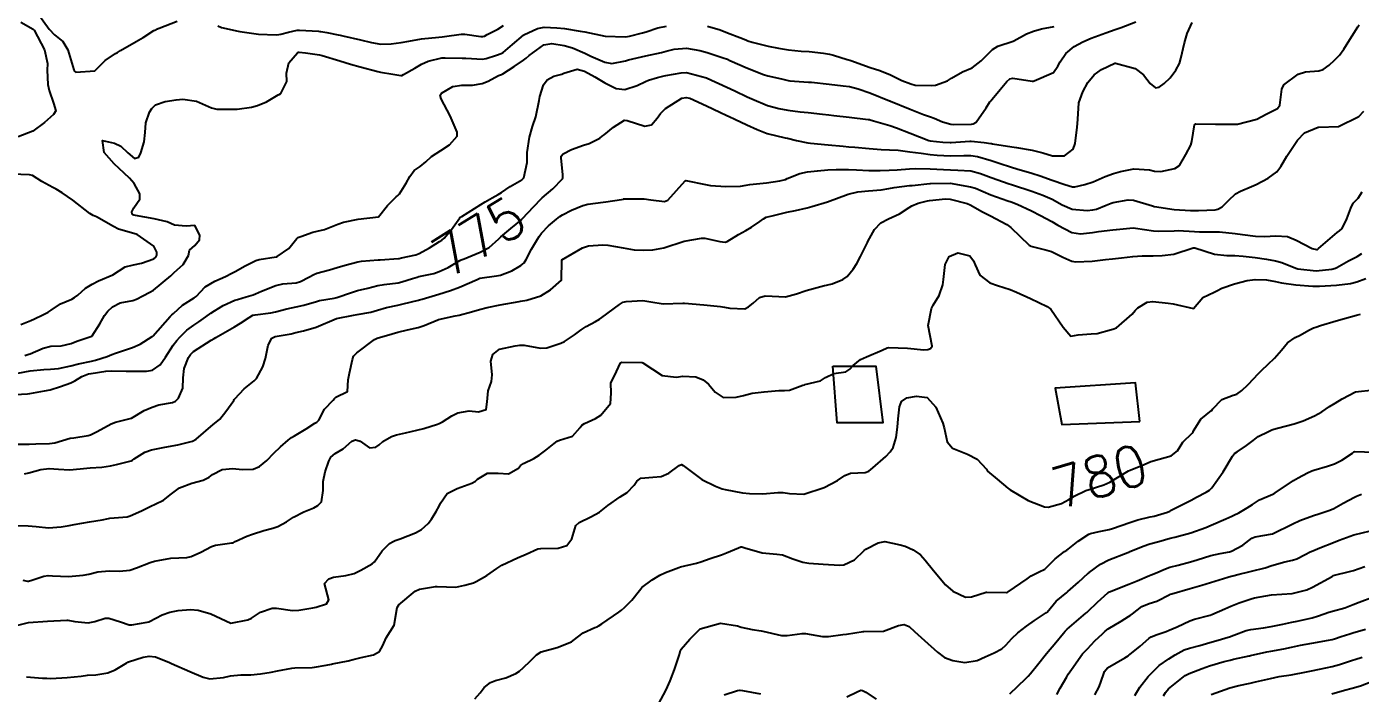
# Model space of a CAD drawing. Header units: metres. Extents: x 307586 to 320046, y 7427249 to 7434250.
# Drawn here: x 319227.2 to 319358, y 7429546.1 to 7429611.4 of the extents above; entities that cross this region are included whole.
import ezdxf
from ezdxf.enums import TextEntityAlignment as Align

# ---------------------------------------------------------------- set-up
doc = ezdxf.new("R2010")
doc.units = ezdxf.units.M
doc.header["$MEASUREMENT"] = 0
for name, color, linetype in [('Cotas', 45, 'Continuous'), ('Curvas de Nivel 1m', 11, 'Continuous'), ('Curvas de Nivel 5m', 15, 'Continuous'), ('Edificações', 30, 'Continuous')]:
    doc.layers.add(name, color=color, linetype=linetype)
doc.styles.add('Style-STANDARD', font='STANDARD.shx')

msp = doc.modelspace()

# ---------------------------------------------------------------- linework, layer by layer
at = {"layer": 'Curvas de Nivel 1m', "flags": 128}
for points, elevation in [([(319228.08, 7429613.07), (319229.4, 7429611.18), (319229.94, 7429610.63), (319230.76, 7429609.98), (319231.23, 7429609.15), (319231.82, 7429607.21), (319231.84, 7429607.14), (319231.85, 7429607.1), (319231.89, 7429607.06), (319232.04, 7429606.99), (319233.89, 7429607.12), (319234.9, 7429608.12), (319235.92, 7429608.79), (319236.11, 7429608.91), (319236.41, 7429609.09), (319237.93, 7429609.98), (319238.62, 7429610.38), (319239.67, 7429611.05), (319239.86, 7429611.14), (319239.94, 7429611.18), (319240.2, 7429611.3), (319241.95, 7429611.99)], 771), ([(319225.51, 7429575.36), (319227.27, 7429575.43), (319227.52, 7429575.46), (319228.96, 7429575.74), (319229.52, 7429575.84), (319230.53, 7429576.16), (319231.53, 7429576.53), (319231.94, 7429576.72), (319232.61, 7429577.13), (319233.27, 7429577.39), (319233.54, 7429577.45), (319234.98, 7429577.66), (319235.54, 7429577.71), (319236.95, 7429577.67), (319237.54, 7429577.65), (319238.94, 7429577.66), (319239.54, 7429577.77), (319240.3, 7429578.29), (319240.83, 7429579.03), (319241.57, 7429580.2), (319241.92, 7429580.68), (319242.22, 7429581.01), (319242.92, 7429581.67), (319243.59, 7429582.19), (319244.08, 7429582.51), (319244.77, 7429582.99), (319245.25, 7429583.34), (319245.61, 7429583.59), (319246.49, 7429584.1), (319247.63, 7429584.61), (319247.88, 7429584.7), (319248.72, 7429584.94), (319249.41, 7429585.16), (319249.64, 7429585.25), (319250.22, 7429585.5), (319251.64, 7429586.06), (319252.33, 7429586.21), (319253.65, 7429586.34), (319254.07, 7429586.46), (319254.88, 7429586.87), (319255.37, 7429587.15), (319255.66, 7429587.26), (319256.91, 7429587.59), (319257.67, 7429587.82), (319258.43, 7429588.06), (319259.68, 7429588.38), (319260.04, 7429588.44), (319261.68, 7429588.58), (319261.87, 7429588.59), (319263.68, 7429588.71), (319263.72, 7429588.72), (319263.96, 7429588.76), (319265.36, 7429589.07), (319265.69, 7429589.19), (319266.72, 7429589.76), (319267.7, 7429590.36), (319267.91, 7429590.5), (319268.15, 7429590.71), (319268.86, 7429591.55), (319269.67, 7429592.69), (319269.69, 7429592.72), (319269.72, 7429592.75), (319269.87, 7429592.83), (319271.75, 7429594), (319272.16, 7429594.25), (319272.87, 7429594.65), (319273.43, 7429594.97), (319273.76, 7429595.19), (319274.63, 7429595.77), (319275.77, 7429596.42), (319275.95, 7429596.62), (319276.28, 7429598.13), (319276.28, 7429598.61), (319276.28, 7429599.09), (319276.52, 7429600.61), (319276.8, 7429601.64), (319277.13, 7429602.6), (319277.47, 7429604.2), (319277.53, 7429604.6), (319277.88, 7429605.74), (319278.24, 7429606.24), (319278.91, 7429606.58), (319279.68, 7429606.79), (319279.9, 7429606.87), (319281.19, 7429607.27), (319281.9, 7429607.09), (319282.91, 7429606.53), (319283.89, 7429605.93), (319285.02, 7429605.37), (319285.88, 7429605.28), (319287.07, 7429605.67), (319287.89, 7429606.05), (319288.18, 7429606.18), (319289.06, 7429606.46), (319289.74, 7429606.61), (319289.9, 7429606.64), (319291.4, 7429606.92), (319291.9, 7429606.93), (319293.86, 7429606.43), (319293.89, 7429606.42), (319293.95, 7429606.4), (319295.88, 7429605.5), (319296.65, 7429605.14), (319297.87, 7429604.55), (319298.31, 7429604.35), (319299.87, 7429603.72), (319300.97, 7429603.42), (319301.86, 7429603.26), (319303.05, 7429603.1), (319303.86, 7429603.02), (319305.26, 7429602.87), (319305.86, 7429602.8), (319306.35, 7429602.74), (319307.86, 7429602.57), (319309.72, 7429602.34), (319309.85, 7429602.32), (319309.93, 7429602.29), (319310.24, 7429602.2), (319311.85, 7429601.74), (319312.51, 7429601.51), (319313.84, 7429601), (319315.68, 7429600.29), (319315.82, 7429600.25), (319317.07, 7429600.12), (319317.78, 7429600.07), (319317.82, 7429600.07), (319317.86, 7429600.07), (319318.33, 7429600.1), (319319.7, 7429600.22), (319319.82, 7429600.21), (319321.1, 7429600.07), (319321.75, 7429599.99), (319321.82, 7429599.98), (319321.93, 7429599.95), (319323.82, 7429599.66), (319324.28, 7429599.58), (319325.82, 7429599.32), (319326.87, 7429599.06), (319327.81, 7429598.76), (319329, 7429598.79), (319329.82, 7429599.44), (319330.02, 7429599.97), (319330.23, 7429601.58), (319330.27, 7429601.96), (319330.28, 7429602.38), (319330.39, 7429603.96), (319330.78, 7429605.06), (319331.28, 7429605.95), (319331.91, 7429606.71), (319332.62, 7429607.23), (319333.92, 7429607.85), (319333.98, 7429607.86), (319335.92, 7429607.32), (319336.72, 7429606.7), (319337.38, 7429605.88), (319337.9, 7429605.44), (319338.27, 7429605.5), (319338.75, 7429605.86), (319339.35, 7429606.42), (319339.92, 7429607.16), (319340.27, 7429607.84), (319340.41, 7429608.32), (319340.76, 7429609.84), (319341.01, 7429610.78), (319341.49, 7429611.83)], 774), ([(319225.66, 7429577.33), (319227.54, 7429577.7), (319228.9, 7429577.82), (319229.54, 7429577.86), (319230.31, 7429577.93), (319231.54, 7429578.18), (319232.3, 7429578.38), (319233.56, 7429578.65), (319233.94, 7429578.73), (319235.09, 7429579.1), (319235.56, 7429579.3), (319235.92, 7429579.44), (319237.57, 7429579.98), (319238.33, 7429580.31), (319239.52, 7429581.05), (319239.55, 7429581.08), (319239.58, 7429581.11), (319241.29, 7429583.02), (319241.45, 7429583.18), (319241.61, 7429583.33), (319242.48, 7429584.15), (319243.63, 7429584.85), (319243.72, 7429584.91), (319243.82, 7429585), (319244.71, 7429585.92), (319245.65, 7429586.5), (319246.7, 7429586.96), (319247.34, 7429587.27), (319247.66, 7429587.44), (319248.63, 7429587.98), (319249.68, 7429588.5), (319250, 7429588.6), (319251.68, 7429588.87), (319251.71, 7429588.88), (319251.77, 7429588.9), (319252.9, 7429589.68), (319253.7, 7429590.68), (319253.81, 7429590.77), (319254.09, 7429590.88), (319255.27, 7429591.3), (319255.71, 7429591.4), (319256.42, 7429591.56), (319257.72, 7429592.07), (319258.27, 7429592.28), (319259.72, 7429592.57), (319261.72, 7429592.78), (319262.6, 7429593.91), (319263.45, 7429594.76), (319263.62, 7429594.9), (319263.76, 7429595.05), (319264.42, 7429596.1), (319264.78, 7429596.75), (319265.21, 7429597.32), (319265.79, 7429597.74), (319266.35, 7429598.18), (319266.92, 7429598.72), (319267.81, 7429599.29), (319268.67, 7429599.84), (319269.41, 7429600.69), (319269.44, 7429601.08), (319268.74, 7429602.7), (319267.87, 7429604.35), (319267.75, 7429604.71), (319267.88, 7429604.93), (319269, 7429605.58), (319269.88, 7429605.71), (319270.92, 7429605.71), (319271.89, 7429605.87), (319272.46, 7429606.08), (319273.48, 7429606.64), (319273.77, 7429606.76), (319273.9, 7429606.82), (319275.01, 7429607.53), (319275.92, 7429608.14), (319276.19, 7429608.34), (319276.5, 7429608.61), (319277.93, 7429609.64), (319278.72, 7429609.79), (319279.93, 7429609.59), (319280.73, 7429609.36), (319281.93, 7429608.83), (319282.53, 7429608.53), (319283.91, 7429607.95), (319284.6, 7429607.83), (319285.92, 7429608.08), (319286.23, 7429608.18), (319287.49, 7429608.48), (319287.92, 7429608.57), (319289.47, 7429608.91), (319289.93, 7429609.02), (319290.71, 7429609.22), (319291.93, 7429609.34), (319293.22, 7429609.11), (319293.93, 7429608.89), (319295.5, 7429608.38), (319295.92, 7429608.24), (319296.17, 7429608.12), (319297.91, 7429607.36), (319299.47, 7429606.76), (319299.9, 7429606.63), (319301.22, 7429606.31), (319301.77, 7429606.18), (319301.89, 7429606.16), (319302.05, 7429606.14), (319303.89, 7429606.01), (319304.19, 7429605.98), (319305.89, 7429605.8), (319307.29, 7429605.64), (319307.89, 7429605.56), (319308.76, 7429605.35), (319309.88, 7429604.96), (319311.81, 7429604.18), (319311.86, 7429604.16), (319311.87, 7429604.15), (319311.91, 7429604.14), (319313.86, 7429603.36), (319315.17, 7429602.84), (319315.86, 7429602.59), (319316.19, 7429602.47), (319317.03, 7429602.12), (319317.85, 7429601.87), (319318.11, 7429601.84), (319319.85, 7429601.87), (319320.04, 7429601.9), (319320.33, 7429602.08), (319321.29, 7429603.49), (319321.66, 7429604.06), (319321.76, 7429604.18), (319321.88, 7429604.32), (319322.67, 7429605.27), (319323.33, 7429606.05), (319323.62, 7429606.33), (319323.91, 7429606.4), (319325.83, 7429606.1), (319325.9, 7429606.09), (319326.02, 7429606.14), (319327.91, 7429606.95), (319328.34, 7429607.57), (319328.55, 7429607.98), (319329.12, 7429608.79), (319329.94, 7429609.49), (319330.78, 7429609.96), (319331.59, 7429610.31), (319331.95, 7429610.44), (319333.04, 7429610.84), (319333.96, 7429611.15), (319334.53, 7429611.35), (319335.97, 7429611.9)], 773), ([(319226.62, 7429611.88), (319227.84, 7429611.19), (319227.94, 7429611.09), (319228.95, 7429609.18), (319229.24, 7429607.84), (319229.21, 7429607.18), (319229.28, 7429605.77), (319229.41, 7429605.17), (319229.85, 7429603.93), (319230.05, 7429603.17), (319229.84, 7429602.82), (319228.96, 7429602.05), (319227.82, 7429601.19), (319226.37, 7429600.65)], 772), ([(319227.02, 7429579.2), (319227.43, 7429579.32), (319227.56, 7429579.37), (319228.81, 7429579.93), (319229.57, 7429580.1), (319230.59, 7429580.14), (319231.57, 7429580.37), (319232.11, 7429580.6), (319233.58, 7429581.09), (319233.63, 7429581.12), (319234.39, 7429582.32), (319234.83, 7429583.11), (319235.17, 7429583.54), (319235.62, 7429583.96), (319236.36, 7429584.35), (319237.63, 7429584.59), (319237.98, 7429584.71), (319238.59, 7429585.06), (319239.29, 7429585.4), (319239.64, 7429585.61), (319241.33, 7429587.02), (319241.5, 7429587.18), (319241.66, 7429587.34), (319242.56, 7429588.12), (319243.06, 7429589.01), (319243.18, 7429589.51), (319243.69, 7429590), (319244.14, 7429590.55), (319244.18, 7429591), (319243.71, 7429591.93), (319242.84, 7429591.88), (319241.71, 7429591.98), (319240.98, 7429592.29), (319239.72, 7429592.61), (319237.87, 7429592.92), (319237.72, 7429592.95), (319237.63, 7429592.98), (319237.54, 7429593.07), (319237.51, 7429593.29), (319237.73, 7429593.67), (319238.3, 7429594.51), (319238.29, 7429595.06), (319237.76, 7429596.06), (319237.3, 7429596.6), (319236.77, 7429597.09), (319235.79, 7429597.99), (319234.81, 7429599.11), (319234.64, 7429600.29), (319235.81, 7429600.02), (319236.43, 7429599.72), (319237.13, 7429599.08), (319237.79, 7429598.51), (319238.22, 7429598.65), (319238.41, 7429599.06), (319238.72, 7429600.16), (319238.82, 7429601.06), (319238.89, 7429602), (319239.24, 7429603.06), (319239.47, 7429603.43), (319239.85, 7429603.78), (319240.79, 7429604.11), (319241.86, 7429604.28), (319242.53, 7429604.34), (319243.86, 7429604.12), (319245.34, 7429603.49), (319245.85, 7429603.34), (319247.46, 7429603.35), (319247.85, 7429603.34), (319249.24, 7429603.54), (319249.85, 7429603.72), (319250.72, 7429604.06), (319251.87, 7429604.75), (319251.97, 7429604.8), (319252.12, 7429604.9), (319252.71, 7429606.07), (319252.68, 7429606.89), (319252.9, 7429607.9), (319253.78, 7429608.88), (319253.87, 7429608.93), (319253.92, 7429608.94), (319254.54, 7429608.87), (319255.92, 7429608.67), (319256.17, 7429608.61), (319257.91, 7429608.08), (319258.97, 7429607.76), (319259.9, 7429607.49), (319261.64, 7429607.04), (319261.9, 7429606.99), (319263.11, 7429606.77), (319263.89, 7429606.65), (319263.99, 7429606.66), (319264.16, 7429606.76), (319265.27, 7429607.38), (319265.91, 7429607.75), (319266.58, 7429608.07), (319267.92, 7429608.37), (319268.24, 7429608.38), (319269.92, 7429608.36), (319270.26, 7429608.34), (319271.92, 7429608.26), (319272.27, 7429608.31), (319273.29, 7429608.65), (319273.75, 7429608.82), (319273.93, 7429608.92), (319274.86, 7429609.7), (319275.94, 7429610.6), (319275.97, 7429610.62), (319277.29, 7429611.27), (319277.95, 7429611.39), (319279.21, 7429611.32), (319279.95, 7429611.25), (319281.49, 7429611.01), (319281.95, 7429610.92), (319283.94, 7429610.52), (319285.94, 7429610.45), (319286.32, 7429610.49), (319287.61, 7429610.82), (319287.95, 7429610.93), (319289.11, 7429611.31), (319289.96, 7429611.5)], 772), ([(319245.95, 7429611.51), (319246.32, 7429611.35), (319247.94, 7429610.98), (319248.1, 7429610.95), (319249.94, 7429610.69), (319251.67, 7429610.64), (319251.94, 7429610.67), (319252.13, 7429610.71), (319252.87, 7429610.89), (319253.74, 7429611.09), (319253.95, 7429611.1), (319255.83, 7429610.98), (319255.94, 7429610.96), (319256.04, 7429610.95), (319256.65, 7429610.85), (319257.76, 7429610.65), (319257.94, 7429610.61), (319258.22, 7429610.54), (319259.94, 7429610.14), (319261.01, 7429609.87), (319261.93, 7429609.73), (319262.94, 7429609.76), (319263.93, 7429609.87), (319264.68, 7429610), (319265.94, 7429610.23), (319267.64, 7429610.41), (319267.94, 7429610.43), (319268.19, 7429610.46), (319269.8, 7429610.69), (319269.92, 7429610.71), (319269.94, 7429610.71), (319270.16, 7429610.69), (319271.75, 7429610.47), (319271.94, 7429610.47), (319272.09, 7429610.51), (319272.38, 7429610.66), (319273.4, 7429611.2), (319273.96, 7429611.54)], 771), ([(319293.96, 7429611.49), (319295.21, 7429611.13), (319295.95, 7429610.84), (319297.16, 7429610.36), (319297.73, 7429610.14), (319297.94, 7429610.06), (319298.36, 7429609.93), (319299.93, 7429609.53), (319300.94, 7429609.33), (319301.93, 7429609.17), (319303.16, 7429609.05), (319303.93, 7429609), (319305.35, 7429608.85), (319305.93, 7429608.75), (319306.32, 7429608.65), (319307.66, 7429608.23), (319307.92, 7429608.15), (319308.04, 7429608.11), (319309.92, 7429607.45), (319310.86, 7429607.14), (319311.91, 7429606.7), (319313.04, 7429606.17), (319313.9, 7429605.82), (319314.34, 7429605.71), (319315.9, 7429605.67), (319316.33, 7429605.69), (319317.5, 7429606.12), (319317.91, 7429606.4), (319318.99, 7429607.02), (319319.92, 7429607.41), (319320.81, 7429608.08), (319321.93, 7429609.2), (319322.46, 7429609.53), (319323.94, 7429610), (319323.97, 7429610.01), (319324.01, 7429610.04), (319325.26, 7429610.72), (319325.96, 7429611), (319326.74, 7429611.23), (319327.96, 7429611.45)], 772), ([(319227, 7429567.61), (319227.42, 7429567.71), (319228.58, 7429568.02), (319229.42, 7429568.13), (319230.33, 7429568.06), (319231.42, 7429568), (319232.46, 7429568.09), (319233.42, 7429568.2), (319234.59, 7429568.26), (319235.43, 7429568.37), (319236.01, 7429568.51), (319237.44, 7429568.88), (319237.57, 7429568.94), (319237.75, 7429569.07), (319238.79, 7429569.72), (319239.45, 7429569.96), (319240.6, 7429570.18), (319241.46, 7429570.34), (319242.03, 7429570.44), (319243.46, 7429570.81), (319243.82, 7429570.99), (319245.48, 7429572.43), (319245.79, 7429572.66), (319246.15, 7429572.96), (319246.74, 7429573.71), (319247.51, 7429574.79), (319247.57, 7429574.89), (319247.62, 7429574.95), (319248.53, 7429575.93), (319249.53, 7429576.71), (319249.74, 7429576.93), (319250.38, 7429578.09), (319250.64, 7429578.91), (319250.88, 7429580.22), (319251.25, 7429580.9), (319251.58, 7429581.07), (319253.14, 7429581.34), (319253.59, 7429581.44), (319254.35, 7429581.63), (319255.59, 7429581.99), (319257.6, 7429582.83), (319259.26, 7429583.16), (319259.61, 7429583.23), (319260.95, 7429583.46), (319261.62, 7429583.63), (319262.49, 7429583.91), (319263.62, 7429584.15), (319264.13, 7429584.25), (319265.63, 7429584.62), (319265.72, 7429584.65), (319265.99, 7429584.73), (319267.64, 7429585.22), (319268.78, 7429585.56), (319269.64, 7429585.89), (319271.37, 7429586.66), (319271.57, 7429586.75), (319271.65, 7429586.77), (319273.29, 7429587.01), (319273.66, 7429587.09), (319274.79, 7429587.51), (319275.67, 7429588.01), (319275.99, 7429588.3), (319276.18, 7429588.61), (319276.73, 7429589.64), (319277.29, 7429590.6), (319277.45, 7429590.85), (319277.71, 7429591.19), (319278.39, 7429591.92), (319279.15, 7429592.58), (319279.48, 7429592.83), (319279.74, 7429593), (319280.63, 7429593.44), (319281.75, 7429593.92), (319282.23, 7429594.05), (319283.75, 7429594.23), (319284.01, 7429594.26), (319285.53, 7429594.5), (319285.72, 7429594.53), (319285.75, 7429594.55), (319285.81, 7429594.55), (319287.75, 7429594.56), (319288.43, 7429594.46), (319289.75, 7429594.29), (319290.1, 7429594.44), (319291.77, 7429596.31), (319291.85, 7429596.34), (319293.77, 7429595.96), (319294.28, 7429595.88), (319295.77, 7429595.78), (319297.2, 7429595.79), (319297.77, 7429595.9), (319298.14, 7429595.98), (319299.77, 7429596.14), (319301.06, 7429596.31), (319301.62, 7429596.46), (319301.78, 7429596.54), (319303.02, 7429597.05), (319303.79, 7429597.19), (319304.75, 7429597.31), (319305.79, 7429597.41), (319306.59, 7429597.44), (319307.79, 7429597.45), (319308.6, 7429597.41), (319309.79, 7429597.35), (319310.92, 7429597.33), (319311.79, 7429597.36), (319312.56, 7429597.41), (319313.8, 7429597.51), (319314.42, 7429597.53), (319315.8, 7429597.5), (319317.12, 7429597.44), (319317.8, 7429597.41), (319318.52, 7429597.38), (319319.79, 7429597.29), (319320.76, 7429597.04), (319321.79, 7429596.65), (319323.56, 7429596.04), (319323.78, 7429595.97), (319323.88, 7429595.94), (319325.77, 7429595.31), (319326.85, 7429594.93), (319327.76, 7429594.53), (319328.76, 7429593.98), (319329.75, 7429593.53), (319331.22, 7429593.42), (319331.75, 7429593.47), (319332.13, 7429593.56), (319333.08, 7429593.93), (319333.55, 7429594.13), (319333.76, 7429594.19), (319335.22, 7429594.45), (319335.76, 7429594.43), (319337.6, 7429593.87), (319337.71, 7429593.83), (319337.75, 7429593.82), (319337.81, 7429593.81), (319339.75, 7429593.52), (319341.34, 7429593.42), (319341.75, 7429593.41), (319342.14, 7429593.42), (319343.75, 7429593.48), (319344.02, 7429593.53), (319344.46, 7429593.79), (319345.11, 7429594.44), (319345.77, 7429595.04), (319346.24, 7429595.31), (319347.32, 7429595.76), (319347.79, 7429595.97), (319348.96, 7429596.57), (319349.8, 7429597.19), (319350.19, 7429597.72), (319350.8, 7429598.73), (319351.46, 7429599.71), (319351.84, 7429600.31), (319352.52, 7429601.02), (319353.85, 7429601.59), (319353.93, 7429601.6), (319355.85, 7429601.66), (319357.86, 7429602.62), (319358.34, 7429603.16)], 776), ([(319226.62, 7429582.23), (319227.6, 7429582.64), (319227.97, 7429582.81), (319228.79, 7429583.18), (319229.32, 7429583.46), (319229.61, 7429583.66), (319230.53, 7429584.25), (319231.63, 7429584.73), (319231.9, 7429584.87), (319232.22, 7429585.13), (319232.97, 7429585.8), (319233.64, 7429586.2), (319234.25, 7429586.52), (319235.65, 7429587.1), (319236.85, 7429587.9), (319237.67, 7429588.08), (319238.47, 7429588.26), (319239.68, 7429588.69), (319239.88, 7429588.85), (319239.98, 7429589.05), (319239.96, 7429589.32), (319239.69, 7429589.91), (319238.03, 7429591.07), (319237.7, 7429591.15), (319236.22, 7429591.6), (319235.71, 7429591.86), (319234.05, 7429592.79), (319233.72, 7429592.94), (319233.4, 7429593.12), (319231.74, 7429594.44), (319230.67, 7429595.16), (319230.09, 7429595.5), (319229.76, 7429595.67), (319228.69, 7429596.25), (319227.77, 7429596.84), (319227.49, 7429596.92), (319225.77, 7429596.99)], 771), ([(319226.03, 7429562.53), (319227.36, 7429562.5), (319228.12, 7429562.42), (319229.35, 7429562.3), (319230.6, 7429562.4), (319231.36, 7429562.54), (319231.86, 7429562.63), (319233.36, 7429562.88), (319234.6, 7429563.1), (319235.24, 7429563.22), (319235.37, 7429563.24), (319237.05, 7429563.39), (319237.37, 7429563.47), (319238.47, 7429563.97), (319239.38, 7429564.44), (319239.79, 7429564.64), (319240.61, 7429565.03), (319241.4, 7429565.63), (319242.19, 7429566.23), (319243.41, 7429566.68), (319244.5, 7429566.98), (319245.11, 7429567.28), (319245.42, 7429567.52), (319246.37, 7429568.02), (319247.43, 7429568.11), (319248.34, 7429568.03), (319249.43, 7429568.06), (319250.04, 7429568.32), (319250.76, 7429568.91), (319251.45, 7429569.61), (319252.1, 7429570.25), (319252.84, 7429570.89), (319253.19, 7429571.16), (319253.47, 7429571.34), (319254.62, 7429572.01), (319255.48, 7429572.57), (319255.66, 7429572.67), (319255.86, 7429572.85), (319256.41, 7429573.93), (319257.25, 7429574.83), (319257.38, 7429574.97), (319257.52, 7429575.12), (319258.66, 7429575.68), (319258.73, 7429576.82), (319258.88, 7429577.48), (319259.17, 7429578.81), (319259.26, 7429579.12), (319259.57, 7429579.47), (319261.31, 7429580.78), (319261.58, 7429580.89), (319263.04, 7429581.32), (319263.59, 7429581.5), (319264.56, 7429581.71), (319265.59, 7429581.93), (319266.19, 7429582.13), (319267.53, 7429582.71), (319267.58, 7429582.73), (319267.6, 7429582.74), (319269.22, 7429583.08), (319269.61, 7429583.17), (319270.82, 7429583.47), (319271.62, 7429583.7), (319272.37, 7429583.9), (319273.63, 7429584.16), (319275.52, 7429584.51), (319275.63, 7429584.52), (319276.24, 7429584.61), (319277.64, 7429585.04), (319278.59, 7429585.64), (319279.65, 7429586.57), (319279.68, 7429588.57), (319281.7, 7429589.76), (319282.29, 7429589.94), (319283.7, 7429590.05), (319284.19, 7429590.02), (319285.7, 7429589.74), (319286.78, 7429589.57), (319287.69, 7429589.51), (319288.6, 7429589.56), (319289.7, 7429589.77), (319291.7, 7429590.42), (319293.4, 7429590.71), (319293.71, 7429590.7), (319295.19, 7429590.39), (319295.7, 7429590.32), (319295.9, 7429590.38), (319297, 7429591.07), (319297.72, 7429591.46), (319298.29, 7429591.78), (319299.11, 7429592.34), (319299.45, 7429592.61), (319299.74, 7429592.77), (319300.3, 7429592.89), (319301.74, 7429593.24), (319302.62, 7429593.42), (319303.75, 7429593.66), (319304.22, 7429593.8), (319305.75, 7429594.26), (319307.76, 7429595.02), (319308.73, 7429595.25), (319309.76, 7429595.33), (319311.01, 7429595.43), (319311.77, 7429595.58), (319312.28, 7429595.67), (319313.78, 7429595.85), (319314.06, 7429595.87), (319315.78, 7429596.05), (319315.86, 7429596.06), (319317.78, 7429596.11), (319319.78, 7429595.75), (319320.27, 7429595.59), (319321.77, 7429594.96), (319323.44, 7429594.36), (319323.76, 7429594.26), (319324.35, 7429594.03), (319325.75, 7429593.37), (319326.64, 7429592.91), (319327.74, 7429592.34), (319328.32, 7429591.98), (319329.72, 7429591.25), (319330.54, 7429591.13), (319331.72, 7429591.27), (319332.32, 7429591.34), (319333.73, 7429591.51), (319334.08, 7429591.56), (319335.73, 7429591.7), (319335.94, 7429591.69), (319337.73, 7429591.43), (319338.2, 7429591.39), (319339.73, 7429591.43), (319340.13, 7429591.44), (319341.73, 7429591.35), (319342.23, 7429591.31), (319343.73, 7429591.33), (319344.2, 7429591.32), (319345.72, 7429591.15), (319346.43, 7429591.06), (319347.72, 7429590.91), (319348.59, 7429590.87), (319349.72, 7429590.93), (319350.86, 7429590.85), (319351.72, 7429590.5), (319353.26, 7429589.68), (319353.71, 7429589.58), (319353.79, 7429589.6), (319353.91, 7429589.68), (319355.73, 7429591.25), (319355.96, 7429591.42), (319356.22, 7429591.65), (319356.69, 7429592.59), (319357.06, 7429593.64), (319357.28, 7429594.12), (319357.77, 7429594.64), (319358.18, 7429595.23)], 777), ([(319226.83, 7429557.19), (319227.29, 7429557.09), (319227.39, 7429557.09), (319227.71, 7429557.19), (319228.9, 7429557.57), (319229.3, 7429557.62), (319229.74, 7429557.6), (319231.3, 7429557.54), (319232.76, 7429557.66), (319233.3, 7429557.77), (319234.17, 7429557.98), (319235.3, 7429558.1), (319236.32, 7429558.06), (319237.31, 7429558.15), (319237.98, 7429558.4), (319239.32, 7429558.92), (319239.42, 7429558.95), (319239.75, 7429559.04), (319241.33, 7429559.34), (319242.92, 7429559.41), (319243.33, 7429559.49), (319244.27, 7429559.92), (319245.34, 7429560.46), (319245.72, 7429560.59), (319247.34, 7429560.84), (319247.44, 7429560.85), (319247.66, 7429560.95), (319248.8, 7429561.48), (319249.35, 7429561.67), (319250.47, 7429562.03), (319251.36, 7429562.28), (319251.82, 7429562.43), (319252.67, 7429562.89), (319253.09, 7429563.16), (319253.37, 7429563.35), (319254.38, 7429563.86), (319255.38, 7429564.28), (319255.75, 7429564.49), (319256.13, 7429564.84), (319256.29, 7429565.95), (319256.27, 7429566.84), (319256.48, 7429567.78), (319256.84, 7429568.84), (319257.05, 7429569.23), (319257.45, 7429569.6), (319258.23, 7429570.04), (319259.08, 7429570.81), (319259.37, 7429570.91), (319259.46, 7429570.92), (319259.57, 7429570.91), (319259.92, 7429570.8), (319260.83, 7429570.16), (319261.46, 7429570.22), (319261.79, 7429570.44), (319262.15, 7429570.77), (319262.98, 7429571.25), (319263.47, 7429571.41), (319264.35, 7429571.63), (319265.47, 7429571.87), (319266.15, 7429572.05), (319267.48, 7429572.48), (319267.65, 7429572.54), (319267.97, 7429572.71), (319268.9, 7429573.29), (319269.5, 7429573.59), (319270.59, 7429573.76), (319271.5, 7429573.69), (319272.27, 7429573.89), (319272.38, 7429574.65), (319272.45, 7429575.73), (319272.8, 7429576.65), (319272.87, 7429577.32), (319272.72, 7429578.65), (319272.91, 7429579.31), (319273.57, 7429579.83), (319275.1, 7429580.14), (319275.58, 7429580.22), (319275.98, 7429580.2), (319277.58, 7429579.91), (319278.22, 7429579.94), (319279.58, 7429580.4), (319279.94, 7429580.56), (319280.93, 7429581.22), (319281.6, 7429581.73), (319282.09, 7429582.05), (319283, 7429582.53), (319283.38, 7429582.76), (319283.62, 7429582.92), (319285.33, 7429584.2), (319285.63, 7429584.41), (319285.68, 7429584.44), (319286.01, 7429584.49), (319287.63, 7429584.58), (319288.41, 7429584.46), (319289.63, 7429584.25), (319291.55, 7429584.34), (319291.63, 7429584.34), (319291.72, 7429584.33), (319293.63, 7429584.17), (319295.25, 7429584), (319295.63, 7429583.94), (319296.16, 7429583.84), (319297.63, 7429583.79), (319298.01, 7429583.96), (319298.46, 7429584.34), (319299.09, 7429584.88), (319299.64, 7429585.05), (319300.33, 7429585.01), (319301.64, 7429584.96), (319302.69, 7429585.24), (319303.65, 7429585.56), (319305.45, 7429586.05), (319305.65, 7429586.1), (319305.77, 7429586.13), (319306.21, 7429586.24), (319307.25, 7429586.64), (319307.66, 7429586.93), (319308.25, 7429587.65), (319308.61, 7429588.22), (319308.99, 7429588.91), (319309.62, 7429590.21), (319309.65, 7429590.27), (319309.71, 7429590.37), (319310.36, 7429591.56), (319310.97, 7429592.19), (319311.74, 7429592.59), (319312.81, 7429593.1), (319313.75, 7429593.7), (319314.02, 7429593.88), (319314.65, 7429594.15), (319315.54, 7429594.36), (319315.76, 7429594.39), (319317.33, 7429594.55), (319317.76, 7429594.52), (319319.44, 7429594.09), (319319.75, 7429593.97), (319320.95, 7429593.28), (319321.74, 7429592.88), (319323.33, 7429592.04), (319323.73, 7429591.76), (319325.53, 7429590.02), (319325.64, 7429589.95), (319325.7, 7429589.93), (319327.24, 7429589.53), (319327.7, 7429589.38), (319328.82, 7429588.85), (319329.69, 7429588.45), (319330.09, 7429588.37), (319331.69, 7429588.45), (319333.01, 7429588.6), (319333.69, 7429588.68), (319334.57, 7429588.78), (319335.69, 7429588.92), (319336.6, 7429588.97), (319337.69, 7429588.97), (319338.57, 7429588.99), (319339.7, 7429589.14), (319341.62, 7429589.74), (319341.7, 7429589.76), (319341.78, 7429589.75), (319343.7, 7429589.13), (319344.9, 7429588.99), (319345.7, 7429588.99), (319346.5, 7429588.95), (319347.69, 7429588.8), (319348.8, 7429588.63), (319349.69, 7429588.49), (319350.3, 7429588.33), (319351.68, 7429587.75), (319351.87, 7429587.7), (319353.68, 7429587.51), (319355.19, 7429587.66), (319355.56, 7429587.77), (319355.69, 7429587.84), (319356.84, 7429588.49), (319357.7, 7429588.92), (319358.13, 7429589.2)], 778), ([(319225.82, 7429552.62), (319227.24, 7429553), (319227.4, 7429553.02), (319229.24, 7429553.17), (319231.13, 7429553.25), (319231.24, 7429553.25), (319231.92, 7429553.13), (319233.24, 7429552.99), (319233.88, 7429553.11), (319234.9, 7429553.45), (319235.25, 7429553.46), (319236.41, 7429553.08), (319237.24, 7429552.8), (319237.53, 7429552.78), (319239.03, 7429553.05), (319239.19, 7429553.1), (319239.24, 7429553.12), (319240.49, 7429553.79), (319241.26, 7429554.03), (319242.06, 7429554.21), (319243.26, 7429554.31), (319244.02, 7429554.23), (319245.26, 7429553.89), (319247.24, 7429552.95), (319248.9, 7429553.28), (319249.25, 7429553.44), (319250.15, 7429554.03), (319251.27, 7429554.44), (319251.72, 7429554.44), (319253.26, 7429554.2), (319253.91, 7429554.23), (319255.27, 7429554.45), (319255.6, 7429554.52), (319256.62, 7429554.84), (319256.85, 7429555.26), (319256.42, 7429556.84), (319256.83, 7429557.31), (319257.3, 7429557.48), (319258.5, 7429557.62), (319259.31, 7429557.82), (319259.96, 7429558.16), (319261.1, 7429558.78), (319261.32, 7429558.96), (319262.07, 7429560.04), (319262.79, 7429560.77), (319263.14, 7429560.97), (319263.35, 7429561.06), (319263.82, 7429561.23), (319265.35, 7429561.83), (319265.93, 7429562.15), (319266.57, 7429562.72), (319266.92, 7429563.17), (319267.38, 7429563.91), (319267.67, 7429564.43), (319267.8, 7429564.71), (319268.43, 7429565.67), (319269.41, 7429566.17), (319270.87, 7429566.67), (319271.21, 7429566.87), (319271.42, 7429567.07), (319272.41, 7429567.67), (319273.43, 7429567.66), (319274.46, 7429567.59), (319275.44, 7429568.14), (319275.64, 7429568.4), (319275.94, 7429568.6), (319276.94, 7429569.11), (319277.45, 7429569.42), (319278.13, 7429569.91), (319278.94, 7429570.58), (319279.24, 7429570.8), (319279.47, 7429570.89), (319280.72, 7429571.3), (319281.49, 7429572.14), (319281.66, 7429572.37), (319281.92, 7429572.54), (319283, 7429573.03), (319283.5, 7429573.35), (319284.45, 7429574.51), (319284.52, 7429575.5), (319284.49, 7429576.51), (319284.85, 7429577.2), (319285.45, 7429578.49), (319285.56, 7429578.54), (319287.52, 7429578.51), (319287.56, 7429578.51), (319287.64, 7429578.47), (319289.54, 7429577.23), (319290.91, 7429577.06), (319291.54, 7429577.18), (319292.84, 7429577.11), (319293.54, 7429576.81), (319294.07, 7429576.39), (319294.74, 7429575.6), (319295.52, 7429575.09), (319296.77, 7429575.1), (319297.52, 7429575.29), (319298.37, 7429575.5), (319299.53, 7429575.65), (319300.98, 7429575.76), (319301.53, 7429575.77), (319302.02, 7429575.8), (319303.32, 7429576.28), (319303.48, 7429576.34), (319303.53, 7429576.35), (319305.07, 7429576.73), (319305.54, 7429577.03), (319306.35, 7429577.44), (319307.55, 7429577.61), (319307.93, 7429577.86), (319308.27, 7429578.22), (319308.98, 7429578.8), (319309.57, 7429579.06), (319311.12, 7429579.73), (319311.58, 7429579.94), (319311.77, 7429579.99), (319313.58, 7429579.91), (319315.18, 7429579.74), (319315.58, 7429579.78), (319315.83, 7429579.88), (319316, 7429580.13), (319315.61, 7429582.13), (319315.95, 7429583.8), (319316.1, 7429584.13), (319316.68, 7429585.08), (319317.06, 7429586.12), (319317.12, 7429586.66), (319317.29, 7429588.11), (319317.69, 7429588.92), (319318.54, 7429589.25), (319319.69, 7429588.98), (319320.07, 7429588.47), (319320.23, 7429588.08), (319320.69, 7429587.09), (319321.67, 7429586.32), (319322.4, 7429586.05), (319323.66, 7429585.66), (319324.27, 7429585.42), (319325.64, 7429584.78), (319327.29, 7429583.99), (319327.63, 7429583.75), (319328.85, 7429581.98), (319329.6, 7429581.11), (319330.33, 7429581.24), (319331.6, 7429581.33), (319332.18, 7429581.36), (319333.61, 7429581.75), (319333.74, 7429581.79), (319334.07, 7429581.91), (319335.63, 7429583.24), (319335.91, 7429583.61), (319336.18, 7429583.88), (319337.1, 7429584.42), (319337.64, 7429584.49), (319339.16, 7429584.34), (319339.64, 7429584.27), (319341.63, 7429583.82), (319342.56, 7429584.9), (319343.66, 7429585.4), (319343.92, 7429585.54), (319344.41, 7429585.79), (319345.67, 7429586.22), (319346.89, 7429586.54), (319347.67, 7429586.64), (319348.78, 7429586.63), (319349.67, 7429586.46), (319350.26, 7429586.32), (319351.67, 7429586.13), (319353.35, 7429586), (319353.67, 7429585.99), (319353.99, 7429586), (319355.67, 7429586.1), (319357.03, 7429586.27), (319357.67, 7429586.43), (319358.54, 7429586.75)], 779), ([(319271.16, 7429545.54), (319271.69, 7429546.13), (319272.08, 7429546.65), (319272.68, 7429547.15), (319273.18, 7429547.35), (319274.21, 7429547.6), (319275.19, 7429548.02), (319275.54, 7429548.26), (319275.92, 7429548.6), (319276.58, 7429549.22), (319277.22, 7429549.84), (319277.67, 7429550.14), (319279.22, 7429550.57), (319280.65, 7429551.13), (319281.24, 7429551.58), (319281.78, 7429552), (319282.91, 7429552.52), (319283.16, 7429552.61), (319283.25, 7429552.66), (319283.62, 7429552.88), (319285.27, 7429554.04), (319285.53, 7429554.23), (319285.83, 7429554.48), (319286.54, 7429555.22), (319287.29, 7429556.15), (319287.42, 7429556.34), (319287.55, 7429556.47), (319288.54, 7429557.22), (319289.31, 7429557.67), (319289.84, 7429557.92), (319291.15, 7429558.42), (319291.32, 7429558.47), (319292.88, 7429558.85), (319293.33, 7429558.98), (319294.25, 7429559.3), (319295.34, 7429559.67), (319295.85, 7429559.86), (319297, 7429560.35), (319297.25, 7429560.44), (319297.34, 7429560.45), (319297.64, 7429560.35), (319299.34, 7429559.85), (319300.77, 7429559.74), (319301.34, 7429559.67), (319302.35, 7429559.27), (319303.33, 7429558.93), (319303.9, 7429558.84), (319305.33, 7429558.74), (319306.92, 7429558.64), (319307.33, 7429558.68), (319308.38, 7429559.17), (319309.34, 7429560.07), (319309.51, 7429560.21), (319310.7, 7429560.84), (319311.35, 7429560.97), (319312.86, 7429560.65), (319313.35, 7429560.5), (319314.15, 7429560.15), (319314.85, 7429559.65), (319315.33, 7429559.14), (319316.13, 7429558.12), (319317.31, 7429556.71), (319318.03, 7429556.1), (319319.29, 7429555.52), (319319.85, 7429555.53), (319321.3, 7429555.99), (319321.37, 7429555.99), (319323.3, 7429555.97), (319323.36, 7429555.98), (319323.47, 7429556.04), (319325.32, 7429557.32), (319325.73, 7429557.6), (319326.5, 7429558), (319327.06, 7429558.26), (319327.33, 7429558.5), (319328.06, 7429559.26), (319328.97, 7429559.97), (319329.2, 7429560.12), (319329.35, 7429560.23), (319330.32, 7429560.99), (319331.37, 7429561.69), (319331.55, 7429561.76), (319332.4, 7429561.93), (319333.2, 7429562.1), (319333.38, 7429562.14), (319333.7, 7429562.24), (319335.38, 7429562.82), (319336.19, 7429563.08), (319337.39, 7429563.37), (319337.79, 7429563.46), (319339.08, 7429563.85), (319339.3, 7429563.94), (319339.39, 7429563.99), (319340.62, 7429564.61), (319341.41, 7429565.03), (319341.93, 7429565.3), (319342.88, 7429565.81), (319343.21, 7429566.01), (319343.43, 7429566.22), (319344.55, 7429567.78), (319345.46, 7429569.33), (319345.65, 7429569.58), (319345.91, 7429569.77), (319346.85, 7429570.37), (319347.48, 7429570.88), (319347.98, 7429571.25), (319348.99, 7429571.74), (319349.33, 7429571.9), (319349.5, 7429571.97), (319349.86, 7429572.09), (319351.5, 7429572.5), (319352.38, 7429572.81), (319353.51, 7429573.29), (319354.21, 7429573.67), (319354.99, 7429574.19), (319355.53, 7429574.54), (319356.22, 7429574.96), (319357.54, 7429575.63), (319359.32, 7429575.84)], 781), ([(319289.16, 7429545.03), (319289.93, 7429546.44), (319290.3, 7429547.32), (319290.73, 7429548.43), (319291.22, 7429549.9), (319291.33, 7429550.32), (319291.38, 7429550.42), (319292.24, 7429551.4), (319293.25, 7429552.4), (319295.26, 7429552.95), (319296.92, 7429552.69), (319297.26, 7429552.57), (319298.36, 7429552.34), (319299.25, 7429552.22), (319299.39, 7429552.19), (319301.24, 7429551.74), (319301.79, 7429551.75), (319303.25, 7429551.96), (319303.58, 7429551.94), (319305.24, 7429551.64), (319305.83, 7429551.66), (319307.25, 7429551.84), (319307.59, 7429551.89), (319309.25, 7429552.15), (319309.31, 7429552.15), (319311.25, 7429552.18), (319312.69, 7429552.73), (319313.26, 7429552.84), (319313.74, 7429552.63), (319314.27, 7429552.14), (319315.24, 7429551.27), (319316.53, 7429550.12), (319317.22, 7429549.58), (319318.03, 7429549.29), (319319.21, 7429549.1), (319320.43, 7429549.29), (319321.22, 7429549.66), (319321.49, 7429549.79), (319322.1, 7429550.05), (319322.84, 7429550.43), (319323.23, 7429550.79), (319323.81, 7429551.46), (319324.42, 7429552.02), (319325.26, 7429552.65), (319326.05, 7429553.22), (319327.21, 7429553.99), (319327.25, 7429554.02), (319327.27, 7429554.04), (319328.16, 7429555.11), (319329.2, 7429555.97), (319329.26, 7429556.01), (319329.3, 7429556.05), (319330.35, 7429556.99), (319331.32, 7429557.87), (319331.36, 7429557.9), (319331.42, 7429557.94), (319332.52, 7429558.74), (319333.34, 7429559.16), (319335.19, 7429559.89), (319335.3, 7429559.93), (319335.34, 7429559.95), (319336.71, 7429560.52), (319337.36, 7429560.73), (319338.25, 7429560.97), (319339.36, 7429561.28), (319339.81, 7429561.4), (319341.37, 7429561.82), (319342.84, 7429562.34), (319343.38, 7429562.56), (319344.8, 7429563.2), (319345.39, 7429563.46), (319345.6, 7429563.55), (319346.07, 7429563.76), (319346.91, 7429564.25), (319347.41, 7429564.6), (319348.12, 7429565.04), (319349.42, 7429565.61), (319349.5, 7429565.65), (319349.64, 7429565.73), (319351.44, 7429566.93), (319351.91, 7429567.22), (319352.81, 7429567.69), (319353.25, 7429567.88), (319353.45, 7429567.95), (319354.77, 7429568.34), (319355.46, 7429568.58), (319356.17, 7429568.93), (319357.22, 7429569.63), (319357.36, 7429569.74), (319357.47, 7429569.78), (319359.36, 7429569.73)], 782), ([(319323.63, 7429546.03), (319325.2, 7429547.54), (319325.43, 7429547.77), (319325.64, 7429548.01), (319326.35, 7429548.86), (319327.22, 7429549.99), (319328.15, 7429551.07), (319328.9, 7429551.97), (319329.06, 7429552.17), (319329.26, 7429552.38), (319331.09, 7429553.94), (319331.19, 7429554.02), (319331.28, 7429554.1), (319332.21, 7429555.01), (319333.22, 7429555.92), (319333.27, 7429555.96), (319333.3, 7429555.98), (319333.4, 7429556.02), (319335.31, 7429556.77), (319336.1, 7429557.1), (319337.32, 7429557.62), (319337.5, 7429557.69), (319337.9, 7429557.86), (319338.88, 7429558.3), (319339.33, 7429558.44), (319340.12, 7429558.63), (319341.33, 7429558.96), (319341.99, 7429559.16), (319343.34, 7429559.58), (319344.25, 7429559.79), (319345.16, 7429559.96), (319345.35, 7429560.02), (319346.49, 7429560.62), (319347.37, 7429561.28), (319347.68, 7429561.43), (319349.37, 7429561.73), (319351.38, 7429562.7), (319352.07, 7429563.01), (319353.39, 7429563.5), (319353.92, 7429563.67), (319355.02, 7429564.03), (319355.4, 7429564.21), (319356.33, 7429564.72), (319357.42, 7429565.31), (319357.63, 7429565.41), (319358.11, 7429565.62)], 783), ([(319328.22, 7429545.98), (319328.57, 7429546.6), (319329.2, 7429547.71), (319329.36, 7429547.97), (319329.66, 7429548.42), (319330.75, 7429549.95), (319330.98, 7429550.19), (319331.23, 7429550.45), (319331.96, 7429551.22), (319332.7, 7429551.93), (319332.99, 7429552.19), (319333.26, 7429552.4), (319334.53, 7429553.16), (319335.27, 7429553.6), (319335.44, 7429553.72), (319335.64, 7429553.89), (319336.58, 7429554.58), (319337.29, 7429554.88), (319338.05, 7429555.11), (319339.3, 7429555.77), (319339.35, 7429555.8), (319339.5, 7429555.85), (319341.31, 7429556.37), (319342.44, 7429556.68), (319343.31, 7429556.94), (319345.01, 7429557.47), (319345.32, 7429557.57), (319345.48, 7429557.61), (319346.1, 7429557.76), (319347.08, 7429558), (319347.33, 7429558.06), (319348.67, 7429558.4), (319349.33, 7429558.6), (319350.58, 7429558.96), (319351.34, 7429559.13), (319351.76, 7429559.28), (319352.58, 7429559.69), (319353.08, 7429559.94), (319353.35, 7429560.06), (319354.02, 7429560.34), (319355.37, 7429560.88), (319355.92, 7429561.09), (319357.37, 7429561.63), (319358.99, 7429562)], 784), ([(319335.87, 7429545.88), (319336.39, 7429546.67), (319337.2, 7429547.72), (319337.27, 7429547.8), (319337.32, 7429547.87), (319338.27, 7429548.8), (319339.22, 7429549.47), (319339.84, 7429549.84), (319340.73, 7429550.33), (319341.23, 7429550.5), (319342.27, 7429550.78), (319343.24, 7429551.05), (319343.82, 7429551.22), (319345.25, 7429551.65), (319345.34, 7429551.68), (319345.58, 7429551.77), (319346.79, 7429552.23), (319347.26, 7429552.35), (319348.49, 7429552.51), (319349.26, 7429552.62), (319350.41, 7429552.86), (319351.27, 7429553.05), (319351.81, 7429553.16), (319353.27, 7429553.49), (319353.88, 7429553.67), (319354.9, 7429554.03), (319355.28, 7429554.14), (319356.47, 7429554.45), (319357.29, 7429554.78), (319357.89, 7429555.03), (319359.3, 7429555.54)], 786), ([(319338.71, 7429545.85), (319338.89, 7429546.15), (319339.19, 7429546.52), (319340.83, 7429547.83), (319341.2, 7429548.02), (319342.48, 7429548.53), (319343.21, 7429548.78), (319344.63, 7429549.19), (319345.22, 7429549.34), (319345.56, 7429549.42), (319347.1, 7429549.75), (319347.2, 7429549.77), (319347.22, 7429549.78), (319348.82, 7429550.15), (319349.23, 7429550.23), (319350.5, 7429550.45), (319351.24, 7429550.6), (319352.13, 7429550.8), (319353.24, 7429551.01), (319354.89, 7429551.3), (319355.25, 7429551.37), (319355.47, 7429551.43), (319356.12, 7429551.64), (319356.97, 7429551.92), (319357.26, 7429552), (319358.5, 7429552.38)], 787), ([(319343.37, 7429545.98), (319345.19, 7429546.62), (319346.09, 7429546.86), (319347.2, 7429547.09), (319347.73, 7429547.22), (319349.2, 7429547.55), (319350.05, 7429547.72), (319351.21, 7429547.91), (319352.71, 7429548.18), (319353.21, 7429548.28), (319353.98, 7429548.44), (319355.22, 7429548.71), (319355.96, 7429548.9), (319357.23, 7429549.32), (319357.46, 7429549.39), (319358.19, 7429549.62)], 788), ([(319295.62, 7429545.92), (319296.93, 7429546.35), (319297.13, 7429546.4), (319297.17, 7429546.4), (319297.42, 7429546.35), (319299.17, 7429546.04)], 783), ([(319307.64, 7429545.75), (319308.64, 7429546.22), (319309.01, 7429546.38), (319309.18, 7429546.37), (319309.5, 7429546.21), (319310.5, 7429545.52)], 783), ([(319355.19, 7429546.04), (319356.45, 7429546.38), (319357.19, 7429546.58), (319358, 7429546.82), (319359.2, 7429547.27)], 789)]:
    msp.add_lwpolyline(points, dxfattribs=dict(at, elevation=elevation))
at = {"layer": 'Curvas de Nivel 5m', "flags": 128}
for points, elevation in [([(319226.15, 7429570.5), (319227.45, 7429570.51), (319228.1, 7429570.53), (319229.45, 7429570.58), (319229.97, 7429570.65), (319231.46, 7429571.11), (319231.49, 7429571.11), (319231.83, 7429571.14), (319233.24, 7429571.35), (319233.47, 7429571.42), (319234.12, 7429571.76), (319235.48, 7429572.49), (319235.9, 7429572.67), (319237.48, 7429573.07), (319238.74, 7429573.81), (319239.5, 7429574.13), (319240.18, 7429574.36), (319241.51, 7429574.58), (319241.8, 7429574.72), (319242.09, 7429575.01), (319242.52, 7429576.01), (319242.54, 7429577.01), (319242.64, 7429577.91), (319243.07, 7429579), (319243.26, 7429579.31), (319243.57, 7429579.59), (319245.3, 7429580.7), (319245.58, 7429580.87), (319245.76, 7429580.98), (319247.59, 7429582.02), (319248.17, 7429582.37), (319249.03, 7429582.94), (319249.4, 7429583.14), (319249.61, 7429583.19), (319251.15, 7429583.37), (319251.61, 7429583.47), (319252.73, 7429583.78), (319253.62, 7429583.96), (319254.37, 7429584.13), (319255.63, 7429584.51), (319255.91, 7429584.58), (319257.35, 7429584.83), (319257.63, 7429584.9), (319259.06, 7429585.39), (319259.64, 7429585.56), (319260.65, 7429585.81), (319261.65, 7429586.06), (319262.25, 7429586.17), (319263.65, 7429586.33), (319264, 7429586.41), (319265.05, 7429586.75), (319265.5, 7429586.89), (319265.66, 7429586.93), (319267.13, 7429587.25), (319267.66, 7429587.42), (319268.54, 7429587.83), (319269.68, 7429588.52), (319269.8, 7429588.57), (319270.1, 7429588.68), (319271.69, 7429589.34), (319272.55, 7429589.8), (319273.5, 7429590.64), (319273.6, 7429590.74), (319273.71, 7429590.84), (319274.69, 7429591.66), (319275.73, 7429592.5), (319275.78, 7429592.57), (319275.83, 7429592.62), (319276.91, 7429593.77), (319277.68, 7429594.59), (319277.75, 7429594.65), (319278.8, 7429595.55), (319279.77, 7429596.53), (319279.8, 7429596.57), (319279.78, 7429596.91), (319279.61, 7429598.57), (319279.63, 7429598.75), (319279.81, 7429598.97), (319280.65, 7429599.4), (319281.82, 7429599.81), (319282.37, 7429599.98), (319283.42, 7429600.52), (319283.66, 7429600.69), (319283.83, 7429600.82), (319284.77, 7429601.58), (319285.85, 7429602.26), (319286.11, 7429602.23), (319287.84, 7429601.69), (319288.48, 7429601.82), (319289.04, 7429602.46), (319289.38, 7429602.93), (319289.86, 7429603.42), (319291.46, 7429604.43), (319291.87, 7429604.5), (319292.23, 7429604.42), (319293.87, 7429603.67), (319295.19, 7429603.05), (319295.86, 7429602.74), (319296.1, 7429602.62), (319296.64, 7429602.37), (319297.84, 7429601.8), (319298.84, 7429601.34), (319299.83, 7429600.96), (319301.59, 7429600.54), (319301.83, 7429600.49), (319302.7, 7429600.29), (319303.82, 7429600.05), (319304.08, 7429600.02), (319305.82, 7429599.85), (319307.29, 7429599.71), (319307.82, 7429599.67), (319308.41, 7429599.63), (319309.82, 7429599.5), (319311.01, 7429599.39), (319311.81, 7429599.37), (319312.66, 7429599.33), (319313.81, 7429599.18), (319314.93, 7429599.03), (319315.81, 7429598.91), (319316.51, 7429598.83), (319317.81, 7429598.78), (319319.11, 7429598.8), (319319.81, 7429598.81), (319320.45, 7429598.72), (319321.81, 7429598.31), (319322.59, 7429598.05), (319323.8, 7429597.67), (319324.32, 7429597.51), (319325.79, 7429597.08), (319326.6, 7429596.82), (319327.79, 7429596.4), (319329.01, 7429595.98), (319329.78, 7429595.74), (319330.01, 7429595.73), (319330.99, 7429595.95), (319331.79, 7429596.23), (319332.96, 7429596.76), (319333.79, 7429597.04), (319334.48, 7429597.23), (319335.8, 7429597.5), (319337.33, 7429597.4), (319337.8, 7429597.28), (319338.43, 7429597.23), (319339.8, 7429597.53), (319340.26, 7429597.84), (319340.9, 7429598.92), (319341.36, 7429599.83), (319341.47, 7429600.18), (319341.75, 7429601.82), (319341.85, 7429601.9), (319343.79, 7429601.87), (319343.85, 7429601.87), (319345.77, 7429601.87), (319345.85, 7429601.87), (319345.95, 7429601.87), (319347.86, 7429602.38), (319348.75, 7429602.86), (319349.87, 7429603.43), (319350.09, 7429603.73), (319350.31, 7429605.31), (319350.5, 7429605.72), (319351.91, 7429606.78), (319352.61, 7429607), (319353.92, 7429607.1), (319354.35, 7429607.24), (319354.94, 7429607.67), (319355.46, 7429608.14), (319355.94, 7429608.65), (319356.37, 7429609.23), (319356.64, 7429609.65), (319357.74, 7429611.41), (319357.9, 7429611.63)], 775), ([(319227.18, 7429547.71), (319228.77, 7429547.58), (319229.18, 7429547.56), (319229.56, 7429547.55), (319231.18, 7429547.63), (319232.54, 7429547.77), (319233.18, 7429547.85), (319233.98, 7429547.91), (319235.18, 7429548.09), (319235.88, 7429548.39), (319237.03, 7429549.07), (319237.14, 7429549.13), (319237.2, 7429549.16), (319238.64, 7429549.63), (319239.21, 7429549.72), (319239.84, 7429549.67), (319241.2, 7429549.11), (319241.4, 7429549.02), (319243.19, 7429548.23), (319244.5, 7429547.66), (319245.18, 7429547.5), (319246.51, 7429547.63), (319247.19, 7429547.79), (319248.22, 7429547.9), (319249.19, 7429547.9), (319250.13, 7429547.98), (319251.19, 7429548.17), (319251.8, 7429548.29), (319253.2, 7429548.55), (319253.49, 7429548.58), (319255.2, 7429548.62), (319255.42, 7429548.63), (319256.58, 7429548.84), (319257.09, 7429548.95), (319257.2, 7429548.97), (319258.74, 7429549.28), (319259.21, 7429549.39), (319260, 7429549.58), (319261.21, 7429549.87), (319261.8, 7429550.19), (319262.12, 7429550.77), (319262.47, 7429551.53), (319263.24, 7429552.76), (319263.55, 7429554.48), (319263.7, 7429554.75), (319265.29, 7429556.1), (319265.72, 7429556.29), (319267.29, 7429556.54), (319267.45, 7429556.55), (319269.29, 7429556.48), (319270.19, 7429556.68), (319271.03, 7429556.93), (319271.3, 7429557.05), (319272.32, 7429557.63), (319273.32, 7429558.33), (319273.5, 7429558.45), (319273.82, 7429558.63), (319275.33, 7429559.35), (319276.19, 7429559.74), (319277.34, 7429560.24), (319277.64, 7429560.28), (319279.34, 7429560.3), (319280.18, 7429560.56), (319280.67, 7429561.23), (319281.06, 7429562.54), (319281.38, 7429562.84), (319282.54, 7429563.37), (319283.39, 7429563.83), (319284.21, 7429564.51), (319285.4, 7429565.35), (319286.11, 7429565.78), (319286.77, 7429566.48), (319287.03, 7429566.87), (319287.42, 7429567.16), (319288.61, 7429567.27), (319289.43, 7429567.35), (319290.19, 7429567.68), (319291.21, 7429568.42), (319291.44, 7429568.52), (319291.6, 7429568.42), (319293.42, 7429567.04), (319294.76, 7429566.38), (319295.24, 7429566.2), (319295.41, 7429566.14), (319295.71, 7429566.07), (319297.41, 7429565.73), (319298.09, 7429565.66), (319299.41, 7429565.64), (319300.86, 7429565.76), (319301.41, 7429565.78), (319302.03, 7429565.67), (319303.41, 7429565.61), (319305.41, 7429566.25), (319306.72, 7429566.94), (319307.43, 7429567.44), (319308, 7429567.66), (319309.44, 7429567.74), (319309.79, 7429567.86), (319310.2, 7429568.2), (319311.45, 7429569.3), (319311.89, 7429569.74), (319312.18, 7429570.17), (319312.49, 7429571.16), (319312.6, 7429572.17), (319312.68, 7429572.99), (319312.82, 7429574.17), (319312.99, 7429574.69), (319313.53, 7429575.06), (319314.47, 7429575.21), (319315.53, 7429575.08), (319316.36, 7429574.12), (319317.06, 7429572.56), (319317.19, 7429572.11), (319317.47, 7429570.75), (319318, 7429570.1), (319319.46, 7429569.54), (319320.42, 7429569.04), (319321.33, 7429568.06), (319321.37, 7429567.99), (319321.44, 7429567.86), (319322.39, 7429567.09), (319323.42, 7429566.21), (319323.52, 7429566.13), (319323.65, 7429566.04), (319325.41, 7429564.97), (319327.04, 7429564.35), (319327.4, 7429564.34), (319328.68, 7429564.7), (319329.41, 7429565.07), (319329.95, 7429565.42), (319331.08, 7429565.95), (319331.42, 7429566.05), (319332.85, 7429566.51), (319333.43, 7429566.79), (319335.27, 7429567.89), (319335.44, 7429567.97), (319336.8, 7429568.52), (319337.45, 7429568.8), (319338.28, 7429569.04), (319339.46, 7429569.35), (319340.06, 7429569.84), (319340.59, 7429570.71), (319341.49, 7429571.6), (319341.59, 7429571.72), (319341.65, 7429571.82), (319342.37, 7429572.95), (319343.39, 7429573.8), (319343.46, 7429573.85), (319343.51, 7429573.93), (319344.43, 7429574.89), (319345.54, 7429575.3), (319345.89, 7429575.42), (319346.39, 7429575.76), (319346.98, 7429576.32), (319347.55, 7429576.93), (319347.93, 7429577.37), (319348.3, 7429577.74), (319348.96, 7429578.34), (319349.57, 7429578.93), (319350.27, 7429579.72), (319350.86, 7429580.45), (319351.6, 7429580.95), (319352.11, 7429581.2), (319352.96, 7429581.69), (319353.39, 7429581.9), (319353.62, 7429581.98), (319354.08, 7429582.14), (319355.62, 7429582.59), (319356.43, 7429582.83), (319357.63, 7429583.15), (319358.02, 7429583.24)], 780), ([(319331.96, 7429545.93), (319332.4, 7429546.72), (319332.81, 7429547.92), (319332.92, 7429548.21), (319333.21, 7429548.59), (319334.9, 7429549.57), (319335.22, 7429549.76), (319335.29, 7429549.82), (319335.38, 7429549.89), (319336.42, 7429550.69), (319337.25, 7429551.45), (319337.5, 7429551.62), (319338.08, 7429551.86), (319338.96, 7429552.15), (319339.26, 7429552.27), (319340.03, 7429552.61), (319341.27, 7429553.2), (319341.72, 7429553.36), (319343.27, 7429553.75), (319343.43, 7429553.8), (319344.7, 7429554.36), (319345.29, 7429554.62), (319346.11, 7429554.94), (319347.3, 7429555.35), (319347.62, 7429555.43), (319349.3, 7429555.73), (319351.3, 7429555.86), (319352.76, 7429556.23), (319353.31, 7429556.48), (319355.22, 7429557.55), (319355.32, 7429557.6), (319355.35, 7429557.62), (319355.46, 7429557.65), (319356.95, 7429558.02), (319357.33, 7429558.12), (319358.45, 7429558.51)], 785)]:
    msp.add_lwpolyline(points, dxfattribs=dict(at, elevation=elevation))
at = {"layer": 'Edificações'}
for points in [[(319306.28, 7429578.17), (319310.49, 7429578.17), (319311.17, 7429572.6), (319306.68, 7429572.6), (319306.28, 7429578.17)], [(319336.36, 7429572.72), (319335.95, 7429576.53), (319328.06, 7429575.99), (319328.74, 7429572.45), (319336.36, 7429572.72)]]:
    msp.add_lwpolyline(points, dxfattribs=at)

# ---------------------------------------------------------------- texts
at = {"layer": 'Cotas', "style": 'Style-STANDARD'}
for s, rotation, p in [('775', 32.0851, (319271.55, 7429590.86, 775)), ('780', 16.7878, (319332.42, 7429567.38, 780))]:
    msp.add_text(s, height=4, rotation=rotation, dxfattribs=at).set_placement(p, align=Align.MIDDLE_CENTER)

doc.saveas('drawing.dxf')
